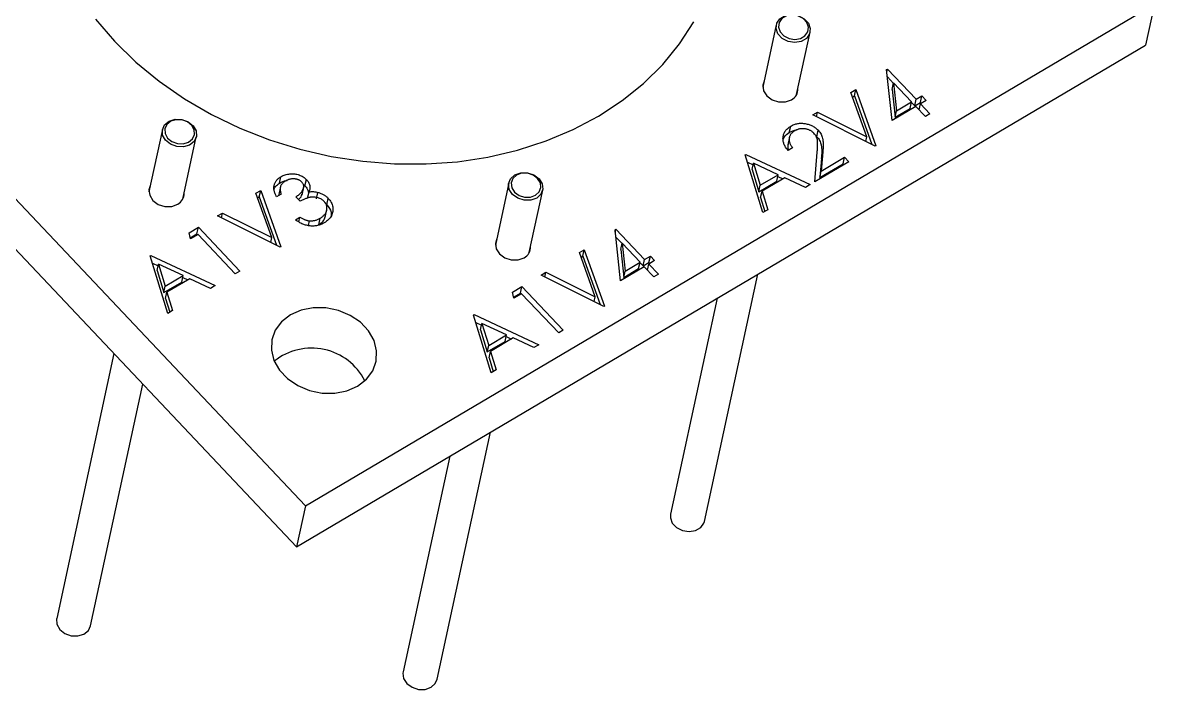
# Model space of a CAD drawing. Header units: millimetres. Extents: x 11 to 423, y -53 to 270.
# Drawn here: x 63.66 to 89.57, y 196.04 to 211.31 of the extents above; entities that cross this region are included whole.
import ezdxf

# ---------------------------------------------------------------- set-up
doc = ezdxf.new("R2010")
doc.units = ezdxf.units.MM

msp = doc.modelspace()

# ---------------------------------------------------------------- linework, layer by layer
at = {"color": 7, "linetype": 'Continuous', "lineweight": 25}
for p, q in [((35.42809, 236.98086), (70.13673, 200.24698)), ((35.22539, 236.04244), (69.93403, 199.30856)), ((70.13673, 200.24698), (89.57149, 211.73293)), ((89.57149, 211.73293), (89.36879, 210.79451)), ((80.91453, 211.25872), (80.60625, 209.83149)), ((81.3821, 209.6639), (81.69039, 211.09113)), ((69.93403, 199.30856), (89.36879, 210.79451)), ((83.4408, 210.23571), (83.46172, 210.24808)), ((83.56671, 209.06911), (83.4408, 210.23571)), ((83.44688, 210.17937), (83.46172, 210.24808)), ((83.46172, 210.24808), (84.11706, 209.5545)), ((83.45872, 210.06969), (83.6009, 209.91921)), ((83.57103, 209.78093), (83.60295, 209.92872)), ((83.60295, 209.92872), (83.67195, 209.29144)), ((84.01406, 209.49363), (83.60295, 209.92872)), ((82.6252, 209.71366), (82.73556, 209.77888)), ((82.9886, 208.69805), (82.6252, 209.71366)), ((82.66328, 209.60725), (82.70364, 209.6311)), ((82.70364, 209.6311), (82.73556, 209.77888)), ((82.70364, 209.6311), (83.10035, 208.52207)), ((82.73556, 209.77888), (83.19658, 208.49007)), ((83.57103, 209.78093), (83.64002, 209.14366)), ((84.11706, 209.5545), (84.24949, 209.63277)), ((84.21756, 209.48498), (84.24949, 209.63277)), ((84.24949, 209.63277), (84.34657, 209.53001)), ((84.11114, 209.39087), (83.56671, 209.06911)), ((83.64002, 209.14366), (83.98213, 209.34584)), ((83.67195, 209.29144), (84.01406, 209.49363)), ((83.98213, 209.34584), (84.01406, 209.49363)), ((84.012, 209.48412), (84.08513, 209.40672)), ((84.08513, 209.40672), (84.11706, 209.5545)), ((84.08513, 209.40672), (84.21756, 209.48498)), ((84.32959, 209.15968), (84.11114, 209.39087)), ((84.18428, 209.31347), (84.21414, 209.45175)), ((84.34657, 209.53001), (84.21414, 209.45175)), ((84.21414, 209.45175), (84.43259, 209.22056)), ((84.21756, 209.48498), (84.23649, 209.46495)), ((81.74969, 209.19624), (81.86005, 209.26146)), ((83.18187, 208.48138), (81.74969, 209.19624)), ((81.83659, 209.15286), (81.86005, 209.26146)), ((81.86005, 209.26146), (82.9886, 208.69805)), ((83.64002, 209.14366), (83.67195, 209.29144)), ((84.43259, 209.22056), (84.32959, 209.15968)), ((66.86285, 208.86619), (66.55457, 207.43897)), ((81.21436, 208.79097), (81.24628, 208.93875)), ((81.84247, 208.69805), (81.87439, 208.84584)), ((67.33042, 207.27138), (67.63871, 208.6986)), ((81.219, 208.69591), (81.1791, 208.51118)), ((82.96516, 208.58954), (82.9886, 208.69805)), ((81.29052, 208.44447), (81.18752, 208.3836)), ((81.79871, 207.66393), (81.85206, 208.34162)), ((81.9818, 208.34917), (81.9474, 207.91194)), ((81.94988, 208.20139), (81.9818, 208.34917)), ((83.19658, 208.49007), (83.18187, 208.48138)), ((80.20468, 208.28313), (80.2194, 208.29183)), ((80.60685, 206.95954), (80.20468, 208.28313)), ((80.21219, 208.25844), (80.2194, 208.29183)), ((80.2194, 208.29183), (81.69571, 207.60306)), ((80.25677, 208.11172), (80.38666, 208.05112)), ((80.36347, 207.94375), (80.39539, 208.09153)), ((80.39539, 208.09153), (80.54917, 207.58599)), ((80.95933, 207.8284), (80.39539, 208.09153)), ((82.57858, 208.12483), (81.79871, 207.66393)), ((81.94988, 208.20139), (81.91548, 207.76416)), ((81.91548, 207.76416), (82.44957, 208.0798)), ((81.9474, 207.91194), (82.48149, 208.22759)), ((82.44957, 208.0798), (82.48149, 208.22759)), ((82.44957, 208.0798), (82.46849, 208.05977)), ((82.48149, 208.22759), (82.57858, 208.12483)), ((80.36347, 207.94375), (80.51724, 207.43821)), ((80.54917, 207.58599), (80.95933, 207.8284)), ((80.92741, 207.68061), (80.95933, 207.8284)), ((80.95061, 207.78801), (81.06871, 207.73291)), ((81.91548, 207.76416), (81.9474, 207.91194)), ((69.5669, 207.56038), (69.527, 207.37565)), ((69.5455, 207.63465), (69.57743, 207.78243)), ((70.05944, 207.36096), (70.09934, 207.54569)), ((70.08988, 207.599), (70.12666, 207.57246)), ((70.12666, 207.57246), (70.15858, 207.72025)), ((74.79335, 207.6411), (74.48506, 206.21387)), ((80.51724, 207.43821), (80.92741, 207.68061)), ((80.51724, 207.43821), (80.54917, 207.58599)), ((81.11067, 207.75771), (80.59038, 207.45022)), ((81.58375, 207.53689), (81.11067, 207.75771)), ((81.69571, 207.60306), (81.58375, 207.53689)), ((69.00255, 207.40264), (69.1129, 207.46786)), ((69.36595, 206.38704), (69.00255, 207.40264)), ((69.04062, 207.29623), (69.08098, 207.32008)), ((69.08098, 207.32008), (69.1129, 207.46786)), ((69.08098, 207.32008), (69.4777, 206.21105)), ((69.1129, 207.46786), (69.57393, 206.17906)), ((69.58149, 207.38451), (69.47849, 207.32363)), ((70.01292, 207.21914), (69.91583, 207.32189)), ((70.18736, 207.28714), (70.21928, 207.43492)), ((70.20007, 207.37135), (70.19502, 207.33789)), ((70.39252, 207.27516), (70.42445, 207.42294)), ((70.62923, 207.13764), (70.66116, 207.28542)), ((75.26092, 206.04628), (75.56921, 207.47351)), ((80.55846, 207.30244), (80.59038, 207.45022)), ((80.55846, 207.30244), (80.65415, 206.9875)), ((80.59038, 207.45022), (80.71928, 207.02599)), ((70.58926, 206.84772), (70.62917, 207.03245)), ((80.71928, 207.02599), (80.60685, 206.95954)), ((68.12704, 206.88522), (68.2374, 206.95044)), ((69.55921, 206.17036), (68.12704, 206.88522)), ((68.21394, 206.84184), (68.2374, 206.95044)), ((68.2374, 206.95044), (69.36595, 206.38704)), ((69.90765, 206.79663), (70.01065, 206.8575)), ((69.98683, 206.74723), (70.01065, 206.8575)), ((70.20756, 206.66185), (70.23139, 206.77216)), ((70.44241, 206.68351), (70.47433, 206.83129)), ((67.4734, 206.49892), (67.68561, 206.62433)), ((67.50312, 206.35635), (67.4734, 206.49892)), ((67.65369, 206.47655), (67.68561, 206.62433)), ((67.68561, 206.62433), (68.63221, 205.6225)), ((77.22436, 206.56693), (77.24528, 206.57929)), ((77.35027, 205.40033), (77.22436, 206.56693)), ((77.23044, 206.51059), (77.24528, 206.57929)), ((77.24528, 206.57929), (77.90062, 205.88572)), ((67.49733, 206.38414), (67.65369, 206.47655)), ((67.6797, 206.46071), (67.50312, 206.35635)), ((67.65369, 206.47655), (67.67261, 206.45652)), ((68.52921, 205.56163), (67.6797, 206.46071)), ((69.34251, 206.27853), (69.36595, 206.38704)), ((77.24228, 206.4009), (77.38446, 206.25042)), ((77.35459, 206.11215), (77.38651, 206.25993)), ((77.38651, 206.25993), (77.45551, 205.62266)), ((77.79762, 205.82484), (77.38651, 206.25993)), ((66.58203, 205.97212), (66.59674, 205.98081)), ((66.9842, 204.64852), (66.58203, 205.97212)), ((66.58953, 205.94743), (66.59674, 205.98081)), ((66.59674, 205.98081), (68.07306, 205.29204)), ((69.57393, 206.17906), (69.55921, 206.17036)), ((76.40876, 206.04488), (76.51912, 206.1101)), ((76.77216, 205.02927), (76.40876, 206.04488)), ((76.4872, 205.96232), (76.51912, 206.1101)), ((76.51912, 206.1101), (76.98014, 204.82129)), ((77.35459, 206.11215), (77.42359, 205.47487)), ((66.63411, 205.8007), (66.76401, 205.7401)), ((66.74082, 205.63273), (66.77274, 205.78052)), ((66.77274, 205.78052), (66.92651, 205.27497)), ((67.33668, 205.51738), (66.77274, 205.78052)), ((76.44684, 205.93846), (76.4872, 205.96232)), ((76.4872, 205.96232), (76.88391, 204.85328)), ((77.8947, 205.72209), (77.35027, 205.40033)), ((77.45551, 205.62266), (77.79762, 205.82484)), ((77.7657, 205.67706), (77.79762, 205.82484)), ((77.79556, 205.81533), (77.8687, 205.73793)), ((77.8687, 205.73793), (77.90062, 205.88572)), ((77.8687, 205.73793), (78.00113, 205.8162)), ((78.11315, 205.4909), (77.8947, 205.72209)), ((77.90062, 205.88572), (78.03305, 205.96398)), ((77.96784, 205.64469), (77.99771, 205.78296)), ((78.13014, 205.86123), (77.99771, 205.78296)), ((77.99771, 205.78296), (78.21615, 205.55177)), ((78.00113, 205.8162), (78.03305, 205.96398)), ((78.00113, 205.8162), (78.02005, 205.79617)), ((78.03305, 205.96398), (78.13014, 205.86123)), ((66.74082, 205.63273), (66.89459, 205.12719)), ((66.92651, 205.27497), (67.33668, 205.51738)), ((67.30475, 205.36959), (67.33668, 205.51738)), ((67.32795, 205.47699), (67.44606, 205.42189)), ((68.63221, 205.6225), (68.52921, 205.56163)), ((75.53326, 205.52745), (75.64361, 205.59267)), ((76.96543, 204.8126), (75.53326, 205.52745)), ((75.62016, 205.48408), (75.64361, 205.59267)), ((75.64361, 205.59267), (76.77216, 205.02927)), ((77.42359, 205.47487), (77.7657, 205.67706)), ((77.42359, 205.47487), (77.45551, 205.62266)), ((78.21615, 205.55177), (78.11315, 205.4909)), ((79.27092, 199.89012), (80.49328, 205.54908)), ((66.89459, 205.12719), (67.30475, 205.36959)), ((66.89459, 205.12719), (66.92651, 205.27497)), ((67.48802, 205.44669), (66.96773, 205.1392)), ((67.96109, 205.22587), (67.48802, 205.44669)), ((68.07306, 205.29204), (67.96109, 205.22587)), ((74.87961, 205.14115), (75.09182, 205.26657)), ((75.0599, 205.11878), (75.09182, 205.26657)), ((75.09182, 205.26657), (76.03842, 204.26473)), ((66.93581, 204.99142), (66.96773, 205.1392)), ((66.93581, 204.99142), (67.0315, 204.67648)), ((66.96773, 205.1392), (67.09662, 204.71497)), ((74.90934, 204.99859), (74.87961, 205.14115)), ((74.90354, 205.02638), (75.0599, 205.11878)), ((75.08591, 205.10294), (74.90934, 204.99859)), ((75.0599, 205.11878), (75.07883, 205.09876)), ((75.93542, 204.20386), (75.08591, 205.10294)), ((76.74873, 204.92076), (76.77216, 205.02927)), ((79.56239, 204.99892), (78.49506, 200.0577)), ((67.09662, 204.71497), (66.9842, 204.64852)), ((76.98014, 204.82129), (76.96543, 204.8126)), ((73.98824, 204.61435), (74.00296, 204.62305)), ((74.39041, 203.29076), (73.98824, 204.61435)), ((73.99575, 204.58966), (74.00296, 204.62305)), ((74.00296, 204.62305), (75.47928, 203.93428)), ((74.04033, 204.44294), (74.17023, 204.38233)), ((74.14703, 204.27497), (74.17896, 204.42275)), ((74.17896, 204.42275), (74.33273, 203.91721)), ((74.74289, 204.15961), (74.17896, 204.42275)), ((74.14703, 204.27497), (74.3008, 203.76942)), ((74.33273, 203.91721), (74.74289, 204.15961)), ((74.71097, 204.01183), (74.74289, 204.15961)), ((76.03842, 204.26473), (75.93542, 204.20386)), ((74.3008, 203.76942), (74.71097, 204.01183)), ((74.3008, 203.76942), (74.33273, 203.91721)), ((74.89424, 204.08893), (74.37394, 203.78144)), ((74.73417, 204.11923), (74.85227, 204.06413)), ((75.36731, 203.86811), (74.89424, 204.08893)), ((75.47928, 203.93428), (75.36731, 203.86811)), ((65.75396, 203.73253), (64.44338, 197.66518)), ((74.34202, 203.63365), (74.37394, 203.78144)), ((74.37394, 203.78144), (74.50284, 203.3572)), ((74.34202, 203.63365), (74.43771, 203.31871)), ((74.50284, 203.3572), (74.39041, 203.29076)), ((65.21924, 197.49759), (66.41492, 203.03301)), ((73.14974, 196.27249), (74.3721, 201.93146)), ((73.44121, 201.3813), (72.37388, 196.44008)), ((70.13673, 200.24698), (69.93403, 199.30856))]:
    msp.add_line(p, q, dxfattribs=at)
at = {"color": 7, "linetype": 'Continuous', "lineweight": 25, "flags": 128}
for points in [[(81.60565, 210.94842), (81.48651, 210.8791), (81.33935, 210.85481), (81.18657, 210.87926), (81.05143, 210.94872), (80.95451, 211.05261), (80.91057, 211.17513), (80.92628, 211.29761), (80.99927, 211.40142), (81.11841, 211.47074), (81.26557, 211.49503), (81.41835, 211.47059), (81.55349, 211.40113), (81.65041, 211.29723), (81.69436, 211.17472), (81.67864, 211.05223), (81.60565, 210.94842)], [(81.57333, 211.00745), (81.63698, 211.09797), (81.65068, 211.20477), (81.61236, 211.31161), (81.52784, 211.4022), (81.41001, 211.46277), (81.27678, 211.48409), (81.14846, 211.46291), (81.04456, 211.40246), (80.98092, 211.31194), (80.96722, 211.20513), (81.00554, 211.0983), (81.09005, 211.0077), (81.20789, 210.94713), (81.34111, 210.92582), (81.46944, 210.947), (81.57333, 211.00745)], [(65.32994, 211.38724), (65.76621, 210.88278), (66.2543, 210.40895), (66.79004, 209.96978), (67.36886, 209.56902), (67.98582, 209.21009), (68.63566, 208.89606), (69.31284, 208.6296), (70.01157, 208.41299), (70.7259, 208.24807), (71.44973, 208.13625), (72.17689, 208.07849), (72.90117, 208.07528), (73.61639, 208.12664), (74.31645, 208.23214), (74.99538, 208.39088), (75.64739, 208.6015), (76.26691, 208.86221), (76.84866, 209.17078)], [(76.84866, 209.17078), (77.38767, 209.52458), (77.87935, 209.92058), (78.31949, 210.35543), (78.70436, 210.82539), (79.03065, 211.32647)], [(80.63566, 209.96768), (80.60766, 209.87777), (80.62345, 209.74988), (80.69793, 209.63202), (80.81974, 209.54213), (80.97035, 209.49391), (81.12683, 209.49469), (81.26535, 209.54436)], [(67.56724, 208.94763), (67.63273, 208.83014), (67.64007, 208.70537), (67.58815, 208.59233), (67.48487, 208.50823), (67.34595, 208.46587), (67.19254, 208.47169), (67.04799, 208.52482), (66.93432, 208.61716), (66.86883, 208.73466), (66.86149, 208.85942), (66.91341, 208.97246), (67.01669, 209.05656), (67.15562, 209.09893), (67.30903, 209.0931), (67.45357, 209.03997), (67.56724, 208.94763)], [(67.53322, 208.95651), (67.4341, 209.03703), (67.30806, 209.08336), (67.17428, 209.08844), (67.05314, 209.0515), (66.96308, 208.97816), (66.9178, 208.87959), (66.92421, 208.7708), (66.98132, 208.66834), (67.08044, 208.58782), (67.20648, 208.54149), (67.34025, 208.53641), (67.46139, 208.57335), (67.55145, 208.64669), (67.59673, 208.74526), (67.59033, 208.85406), (67.53322, 208.95651)], [(75.43173, 207.29223), (75.29646, 207.24373), (75.14365, 207.24297), (74.99657, 207.29006), (74.87761, 207.37783), (74.80488, 207.49293), (74.78945, 207.61783), (74.83368, 207.73351), (74.93082, 207.82237), (75.0661, 207.87087), (75.2189, 207.87164), (75.36599, 207.82455), (75.48495, 207.73677), (75.55767, 207.62167), (75.5731, 207.49677), (75.52888, 207.38109), (75.43173, 207.29223)], [(75.40616, 207.35619), (75.49087, 207.43367), (75.52943, 207.53455), (75.51598, 207.64346), (75.45256, 207.74383), (75.34883, 207.82037), (75.22058, 207.86143), (75.08733, 207.86076), (74.96937, 207.81847), (74.88466, 207.74099), (74.84609, 207.64011), (74.85955, 207.5312), (74.92297, 207.43083), (75.0267, 207.35429), (75.15495, 207.31323), (75.2882, 207.3139), (75.40616, 207.35619)], [(66.58398, 207.57515), (66.55597, 207.48525), (66.57177, 207.35735), (66.64625, 207.23949), (66.76806, 207.14961), (66.91867, 207.10139), (67.07515, 207.10217), (67.21367, 207.15184)], [(74.51448, 206.35006), (74.48647, 206.26015), (74.50227, 206.13226), (74.57674, 206.01439), (74.69856, 205.92451), (74.84917, 205.87629), (75.00564, 205.87707), (75.14416, 205.92674)], [(71.33184, 202.98898), (71.53273, 203.14459), (71.67723, 203.33847), (71.75695, 203.55936), (71.76724, 203.79444), (71.70752, 204.03002), (71.58125, 204.25243), (71.39577, 204.44873), (71.16186, 204.60752), (70.89311, 204.71957), (70.60515, 204.77837), (70.3147, 204.7805), (70.03865, 204.72584), (69.79305, 204.61756), (69.59215, 204.46196), (69.44765, 204.26808), (69.36793, 204.04718), (69.35764, 203.81211), (69.41736, 203.57653), (69.54363, 203.35412), (69.72911, 203.15782), (69.96303, 202.99902), (70.23177, 202.88697), (70.51974, 202.82817), (70.81018, 202.82604), (71.08623, 202.8807), (71.33184, 202.98898)], [(78.49506, 200.0577), (78.4911, 199.97412), (78.53504, 199.8516), (78.63196, 199.7477), (78.7671, 199.67825), (78.91988, 199.6538), (79.06704, 199.67809), (79.18618, 199.74741)], [(79.18618, 199.74741), (79.25917, 199.85122), (79.27092, 199.89012)], [(64.44338, 197.66518), (64.44202, 197.65841), (64.44936, 197.53365), (64.51485, 197.41615), (64.62852, 197.32381), (64.77307, 197.27068), (64.92648, 197.26486), (65.0654, 197.30722), (65.16868, 197.39132), (65.21924, 197.49759)], [(72.37388, 196.44008), (72.36998, 196.41682), (72.38541, 196.29192), (72.45814, 196.17682), (72.5771, 196.08905), (72.72418, 196.04195), (72.87699, 196.04272), (73.01226, 196.09122)], [(73.01226, 196.09122), (73.10941, 196.18008), (73.14974, 196.27249)]]:
    msp.add_lwpolyline(points, dxfattribs=at)
at = {"color": 7, "linetype": 'Continuous', "lineweight": 25}
for centre, radius, start, end in [((81.13623, 209.7878), 0.27557, 297.941303, 2.554908), ((67.08454, 207.39528), 0.27557, 297.941869, 2.554542), ((75.01504, 206.17018), 0.27557, 297.941458, 2.554913), ((70.27857, 202.48906), 1.36765, 27.015978, 128.606247)]:
    msp.add_arc(centre, radius, start, end, dxfattribs=at)
for points, knots in [([(81.18752, 208.3836), (81.17692, 208.39592), (81.15611, 208.42013), (81.13001, 208.45793), (81.108, 208.4958), (81.09131, 208.53406), (81.07907, 208.57261), (81.07143, 208.61137), (81.06886, 208.65043), (81.07109, 208.68929), (81.07736, 208.72742), (81.08862, 208.76381), (81.10416, 208.79812), (81.12359, 208.8306), (81.14796, 208.86077), (81.17625, 208.88918), (81.20896, 208.91556), (81.2337, 208.93093), (81.24628, 208.93875)], [0, 0, 0, 0, 0.068790794, 0.135103289, 0.198978674, 0.2619043, 0.323494969, 0.385195378, 0.446969239, 0.509764777, 0.572250569, 0.633405176, 0.693251163, 0.752583163, 0.812579266, 0.873275085, 0.935549943, 1, 1, 1, 1]), ([(81.33808, 208.83288), (81.3293, 208.82737), (81.31205, 208.81655), (81.28883, 208.79844), (81.26873, 208.779), (81.25144, 208.75844), (81.23694, 208.73673), (81.22559, 208.71366), (81.21741, 208.68929), (81.21202, 208.66396), (81.20963, 208.6379), (81.21106, 208.61126), (81.21583, 208.58427), (81.22365, 208.55684), (81.2352, 208.52906), (81.25043, 208.50106), (81.26854, 208.47249), (81.28307, 208.45397), (81.29052, 208.44447)], [0, 0, 0, 0, 0.06443867, 0.12654691, 0.18688715, 0.24587754, 0.30404088, 0.36219122, 0.42097593, 0.48066028, 0.54060027, 0.6006891, 0.66193579, 0.72444251, 0.78903839, 0.85631376, 0.92635203, 1, 1, 1, 1]), ([(81.21436, 208.79097), (81.26779, 208.82377), (81.32168, 208.85686), (81.38753, 208.8535), (81.3881, 208.85347)], [0, 0, 0, 0, 0.99137301, 1, 1, 1, 1]), ([(81.24628, 208.93875), (81.25911, 208.94593), (81.28432, 208.96004), (81.32451, 208.97703), (81.36529, 208.99054), (81.40686, 209.00025), (81.44947, 209.00546), (81.49269, 209.007), (81.5367, 209.00525), (81.58097, 208.99874), (81.62459, 208.98964), (81.66655, 208.97719), (81.70647, 208.96232), (81.74454, 208.94484), (81.78011, 208.92399), (81.81401, 208.90087), (81.8456, 208.87465), (81.86469, 208.85555), (81.87439, 208.84584)], [0, 0, 0, 0, 0.06947546, 0.136516798, 0.200788824, 0.263829673, 0.325735023, 0.387290692, 0.449509219, 0.51296782, 0.576275215, 0.6375801, 0.697902606, 0.757172088, 0.816598528, 0.876653171, 0.937289642, 1, 1, 1, 1]), ([(81.77898, 208.77694), (81.77231, 208.78365), (81.75917, 208.79688), (81.73688, 208.81449), (81.7134, 208.8303), (81.68815, 208.84408), (81.66116, 208.85554), (81.63269, 208.86487), (81.6028, 208.87249), (81.57159, 208.87775), (81.53992, 208.88075), (81.50872, 208.88155), (81.47829, 208.87964), (81.44858, 208.87526), (81.41961, 208.86848), (81.39153, 208.85905), (81.3641, 208.84733), (81.34687, 208.83776), (81.33808, 208.83288)], [0, 0, 0, 0, 0.0619654, 0.12212191, 0.1809885, 0.23993322, 0.29990583, 0.35998885, 0.42177574, 0.48657583, 0.5515348, 0.61501754, 0.67725862, 0.73972996, 0.8030501, 0.86649513, 0.93197347, 1, 1, 1, 1]), ([(81.87439, 208.84584), (81.88702, 208.83156), (81.91206, 208.80324), (81.94105, 208.75703), (81.96356, 208.70895), (81.9758, 208.66679), (81.98207, 208.63069), (81.98585, 208.60015), (81.9884, 208.56637), (81.98938, 208.52927), (81.98942, 208.48892), (81.98829, 208.44521), (81.98553, 208.39831), (81.98307, 208.36594), (81.9818, 208.34917)], [0, 0, 0, 0, 0.0987022, 0.19567231, 0.29242243, 0.39134254, 0.44446244, 0.50422878, 0.57035234, 0.64254575, 0.72228751, 0.80792112, 0.90046954, 1, 1, 1, 1]), ([(81.08116, 208.65003), (81.08751, 208.66598), (81.11086, 208.72468), (81.17075, 208.76304), (81.21436, 208.79097)], [0, 0, 0, 0, 0.27181235, 1, 1, 1, 1]), ([(81.85206, 208.34162), (81.85357, 208.3579), (81.85646, 208.38916), (81.85974, 208.43426), (81.86191, 208.47557), (81.86319, 208.51317), (81.86274, 208.54709), (81.86229, 208.57724), (81.85974, 208.60373), (81.85571, 208.63379), (81.84685, 208.66817), (81.83051, 208.70693), (81.80824, 208.74361), (81.78877, 208.76578), (81.77898, 208.77694)], [0, 0, 0, 0, 0.11080264, 0.2128292, 0.30610131, 0.39064732, 0.46692447, 0.53448104, 0.59358694, 0.644557, 0.73620045, 0.82502403, 0.91198558, 1, 1, 1, 1]), ([(81.84247, 208.69805), (81.8551, 208.68377), (81.88014, 208.65546), (81.90913, 208.60925), (81.93164, 208.56117), (81.94388, 208.51901), (81.95015, 208.48291), (81.95392, 208.45237), (81.95647, 208.41859), (81.95746, 208.38148), (81.9575, 208.34114), (81.95637, 208.29743), (81.95361, 208.25053), (81.95115, 208.21816), (81.94987, 208.20139)], [0, 0, 0, 0, 0.0987022, 0.19567231, 0.29242243, 0.39134254, 0.44446244, 0.50422878, 0.57035234, 0.64254575, 0.72228751, 0.80792112, 0.90046954, 1, 1, 1, 1]), ([(81.19132, 208.52753), (81.18558, 208.51233), (81.16905, 208.46857), (81.18805, 208.42178), (81.20046, 208.39125)], [0, 0, 0, 0, 0.34731738, 1, 1, 1, 1]), ([(69.57743, 207.78243), (69.59278, 207.79089), (69.62315, 207.80762), (69.67343, 207.82622), (69.72607, 207.83975), (69.78077, 207.84778), (69.83607, 207.85049), (69.89073, 207.84712), (69.94389, 207.83785), (69.99504, 207.82315), (70.04287, 207.80339), (70.08664, 207.77983), (70.12578, 207.75226), (70.14763, 207.73093), (70.15858, 207.72025)], [0, 0, 0, 0, 0.09025425, 0.17853979, 0.26609303, 0.35463098, 0.44188615, 0.52574692, 0.60811363, 0.69019727, 0.77082148, 0.84832618, 0.92401174, 1, 1, 1, 1]), ([(69.47849, 207.32363), (69.47176, 207.33537), (69.45858, 207.35831), (69.44335, 207.3932), (69.43056, 207.42718), (69.42215, 207.46062), (69.41654, 207.49334), (69.41521, 207.52542), (69.41682, 207.55689), (69.42264, 207.58741), (69.43109, 207.61693), (69.44315, 207.64497), (69.4579, 207.67167), (69.47566, 207.69699), (69.4968, 207.72065), (69.52073, 207.74289), (69.54737, 207.76389), (69.5673, 207.77619), (69.57743, 207.78243)], [0, 0, 0, 0, 0.07262535, 0.14197661, 0.20898493, 0.27395687, 0.33688935, 0.39874495, 0.46011589, 0.52082492, 0.58099446, 0.64015193, 0.69862245, 0.75727108, 0.81642669, 0.87625405, 0.93716529, 1, 1, 1, 1]), ([(69.42387, 207.50794), (69.43215, 207.52531), (69.45681, 207.57706), (69.51011, 207.61166), (69.5455, 207.63465)], [0, 0, 0, 0, 0.33578858, 1, 1, 1, 1]), ([(69.5455, 207.63465), (69.59466, 207.66262), (69.64727, 207.69256), (69.71119, 207.69281), (69.71538, 207.69283)], [0, 0, 0, 0, 0.93432156, 1, 1, 1, 1]), ([(69.67589, 207.68049), (69.6632, 207.67237), (69.63841, 207.65651), (69.60805, 207.62795), (69.58411, 207.59686), (69.57023, 207.56843), (69.56302, 207.54421), (69.55979, 207.52487), (69.55799, 207.50443), (69.55923, 207.48265), (69.5613, 207.45976), (69.56621, 207.43571), (69.57275, 207.41048), (69.57852, 207.39333), (69.58149, 207.38451)], [0, 0, 0, 0, 0.12271194, 0.23968496, 0.35181586, 0.46376613, 0.52081779, 0.57944829, 0.64060415, 0.70529751, 0.77363388, 0.84466938, 0.92005651, 1, 1, 1, 1]), ([(70.0552, 207.65978), (70.05012, 207.66493), (70.04002, 207.67518), (70.02224, 207.68837), (70.00319, 207.70008), (69.98271, 207.71013), (69.96045, 207.71815), (69.93681, 207.72456), (69.91157, 207.72911), (69.88517, 207.73166), (69.85816, 207.73298), (69.83114, 207.7317), (69.80437, 207.72843), (69.77787, 207.72313), (69.7518, 207.71551), (69.72604, 207.70587), (69.70048, 207.69426), (69.68418, 207.68513), (69.67589, 207.68049)], [0, 0, 0, 0, 0.05527455, 0.10996609, 0.16324744, 0.21807619, 0.27330087, 0.3309093, 0.39099452, 0.45417595, 0.51886154, 0.58331053, 0.64851668, 0.71503089, 0.78250207, 0.85232269, 0.92492849, 1, 1, 1, 1]), ([(69.91583, 207.32189), (69.92983, 207.33049), (69.95726, 207.34734), (69.99318, 207.37633), (70.02551, 207.40619), (70.05175, 207.43815), (70.07317, 207.46992), (70.08832, 207.50111), (70.09719, 207.53107), (70.09944, 207.55998), (70.09578, 207.5874), (70.08753, 207.61335), (70.07408, 207.63776), (70.06151, 207.65241), (70.0552, 207.65978)], [0, 0, 0, 0, 0.11016555, 0.21578726, 0.31802743, 0.41757395, 0.51165049, 0.5961621, 0.67293453, 0.74366956, 0.810677, 0.87405896, 0.9366963, 1, 1, 1, 1]), ([(70.12666, 207.57246), (70.13628, 207.56165), (70.15512, 207.54048), (70.17738, 207.50647), (70.19366, 207.47164), (70.20281, 207.441), (70.20587, 207.42208), (70.20668, 207.41509)], [0, 0, 0, 0, 0.128067549, 0.250608319, 0.370630166, 0.490072247, 0.560000191, 0.560000191, 0.560000191, 0.560000191]), ([(70.15858, 207.72025), (70.16821, 207.70943), (70.18705, 207.68826), (70.2093, 207.65425), (70.22558, 207.61942), (70.23622, 207.58379), (70.24081, 207.54737), (70.23972, 207.5103), (70.23289, 207.47237), (70.22391, 207.44765), (70.21928, 207.43492)], [0, 0, 0, 0, 0.128067549, 0.250608319, 0.370630166, 0.490072247, 0.610374764, 0.73431307, 0.863216504, 1, 1, 1, 1]), ([(69.53339, 207.39324), (69.53169, 207.39012), (69.52545, 207.37867), (69.5298, 207.36544), (69.53296, 207.35582)], [0, 0, 0, 0, 0.27339003, 1, 1, 1, 1]), ([(69.9748, 207.25948), (69.99994, 207.27769), (70.04469, 207.31011), (70.05294, 207.35957), (70.05655, 207.38123)], [0, 0, 0, 0, 0.56183056, 1, 1, 1, 1]), ([(70.56631, 207.21592), (70.55699, 207.22496), (70.53839, 207.24299), (70.50486, 207.26587), (70.46734, 207.28484), (70.42617, 207.29938), (70.3829, 207.30984), (70.33837, 207.31567), (70.29342, 207.31563), (70.25574, 207.31169), (70.22462, 207.30581), (70.19943, 207.29925), (70.17261, 207.29046), (70.14395, 207.28008), (70.11356, 207.26771), (70.08144, 207.25338), (70.04759, 207.2371), (70.02471, 207.22525), (70.01292, 207.21914)], [0, 0, 0, 0, 0.06690919, 0.13348544, 0.20103512, 0.27123434, 0.34287998, 0.41383613, 0.48597662, 0.56022956, 0.59988418, 0.64405484, 0.69189193, 0.74468752, 0.80149178, 0.8628577, 0.92932838, 1, 1, 1, 1]), ([(70.21928, 207.43492), (70.23636, 207.43699), (70.27018, 207.44109), (70.32204, 207.44059), (70.37379, 207.43519), (70.40751, 207.42704), (70.42445, 207.42294)], [0, 0, 0, 0, 0.2538796, 0.50300892, 0.75029108, 1, 1, 1, 1]), ([(70.42445, 207.42294), (70.4362, 207.41961), (70.45953, 207.41299), (70.49294, 207.39993), (70.52532, 207.3859), (70.55574, 207.36946), (70.58453, 207.3512), (70.61176, 207.33111), (70.63756, 207.30923), (70.65326, 207.29339), (70.66116, 207.28542)], [0, 0, 0, 0, 0.12813551, 0.25417271, 0.37811165, 0.50171226, 0.62398631, 0.74709561, 0.87287464, 1, 1, 1, 1]), ([(70.66116, 207.28542), (70.67382, 207.27105), (70.6991, 207.24236), (70.72767, 207.19481), (70.7496, 207.14477), (70.76303, 207.09245), (70.76905, 207.03963), (70.76613, 206.98747), (70.75396, 206.93692), (70.73303, 206.88832), (70.70412, 206.84227), (70.6666, 206.8), (70.62231, 206.76074), (70.58735, 206.73867), (70.56958, 206.72745)], [0, 0, 0, 0, 0.07964825, 0.15892168, 0.23961949, 0.32260943, 0.40603464, 0.4876021, 0.56968463, 0.65303615, 0.73743572, 0.82247782, 0.90974766, 1, 1, 1, 1]), ([(70.47433, 206.83129), (70.48491, 206.83782), (70.50558, 206.85057), (70.53323, 206.87186), (70.55802, 206.8937), (70.57863, 206.91699), (70.59618, 206.9411), (70.6098, 206.96638), (70.62009, 206.9927), (70.62692, 207.01972), (70.63033, 207.04691), (70.63081, 207.07352), (70.6282, 207.09934), (70.62215, 207.12433), (70.61308, 207.14862), (70.60047, 207.17197), (70.58545, 207.19481), (70.57272, 207.20884), (70.56631, 207.21592)], [0, 0, 0, 0, 0.07607174, 0.14875171, 0.21840279, 0.28575958, 0.35059802, 0.41496404, 0.47806934, 0.54176068, 0.60434986, 0.66407502, 0.72146362, 0.77758713, 0.83264445, 0.88784351, 0.94346034, 1, 1, 1, 1]), ([(70.62923, 207.13764), (70.67158, 207.0835), (70.734, 207.0037), (70.72584, 206.91641), (70.72321, 206.88834)], [0, 0, 0, 0, 0.6783874, 1, 1, 1, 1]), ([(70.56958, 206.72745), (70.55707, 206.72045), (70.53247, 206.70667), (70.49381, 206.68904), (70.45416, 206.67512), (70.41409, 206.66424), (70.37347, 206.65647), (70.33207, 206.65221), (70.28997, 206.65111), (70.24725, 206.65349), (70.20426, 206.65899), (70.16131, 206.66834), (70.11843, 206.68091), (70.07589, 206.69731), (70.03321, 206.71671), (69.99108, 206.7401), (69.94854, 206.76648), (69.92152, 206.7864), (69.90765, 206.79663)], [0, 0, 0, 0, 0.06554117, 0.12896317, 0.19037714, 0.25009236, 0.30854843, 0.36639796, 0.42454219, 0.48317, 0.5422434, 0.60173935, 0.662506, 0.72485551, 0.78912783, 0.8563464, 0.92629523, 1, 1, 1, 1]), ([(70.01065, 206.8575), (70.02062, 206.85137), (70.04002, 206.83946), (70.06931, 206.82311), (70.09813, 206.8093), (70.12614, 206.79757), (70.15329, 206.78765), (70.17999, 206.78043), (70.20591, 206.77473), (70.22301, 206.773), (70.23139, 206.77216)], [0, 0, 0, 0, 0.14977039, 0.29131641, 0.42596637, 0.55215957, 0.67152741, 0.78612163, 0.89532507, 1, 1, 1, 1]), ([(70.23139, 206.77216), (70.2419, 206.77163), (70.26289, 206.77058), (70.29422, 206.77192), (70.32523, 206.77536), (70.35567, 206.78199), (70.38611, 206.79035), (70.41597, 206.8017), (70.44585, 206.81504), (70.4647, 206.8258), (70.47433, 206.83129)], [0, 0, 0, 0, 0.1182713, 0.23617753, 0.35566293, 0.47590416, 0.60012734, 0.72860812, 0.86131348, 1, 1, 1, 1]), ([(70.44241, 206.68351), (70.4811, 206.70903), (70.55397, 206.7571), (70.57851, 206.83216), (70.59003, 206.86737)], [0, 0, 0, 0, 0.53103442, 1, 1, 1, 1])]:
    msp.add_open_spline(points, degree=3, knots=knots, dxfattribs=at)

doc.saveas('drawing.dxf')
